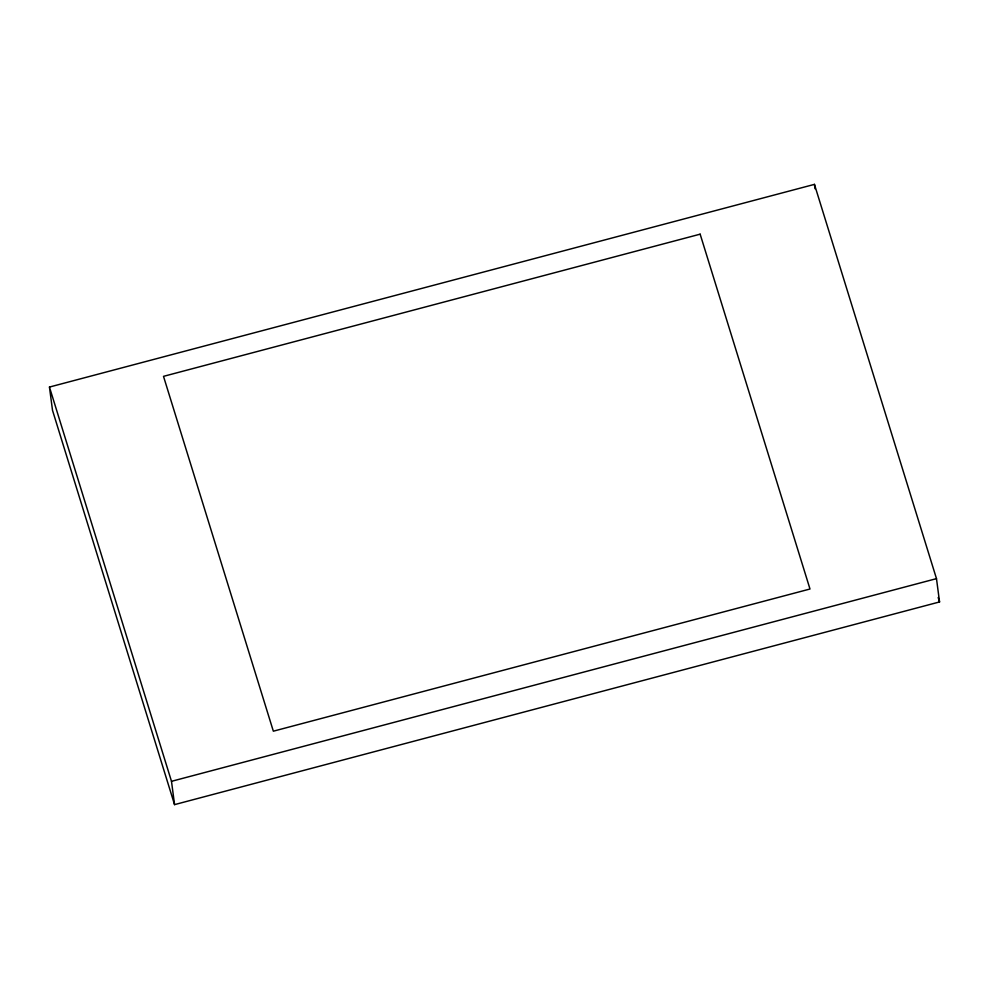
<?xml version="1.0" encoding="UTF-8"?>
<svg xmlns="http://www.w3.org/2000/svg" width="989" height="989" viewBox="0 0 989 989"><rect width="100%" height="100%" fill="white"/><g stroke="black" fill="none" stroke-linecap="round" stroke-linejoin="round"><path stroke-width="1.48" d="M49.45 387.058L814.442 184.374L936.484 578.639L939.55 601.942L174.559 804.626L52.516 410.361L49.45 387.058L171.493 781.322L174.559 804.626M171.493 781.322L936.484 578.639M938.178 597.529L939.55 601.942M814.442 184.374L815.01 188.738M700.15 234.17L163.506 376.352L273.347 731.192L809.991 589.011L700.15 234.17"/></g></svg>
